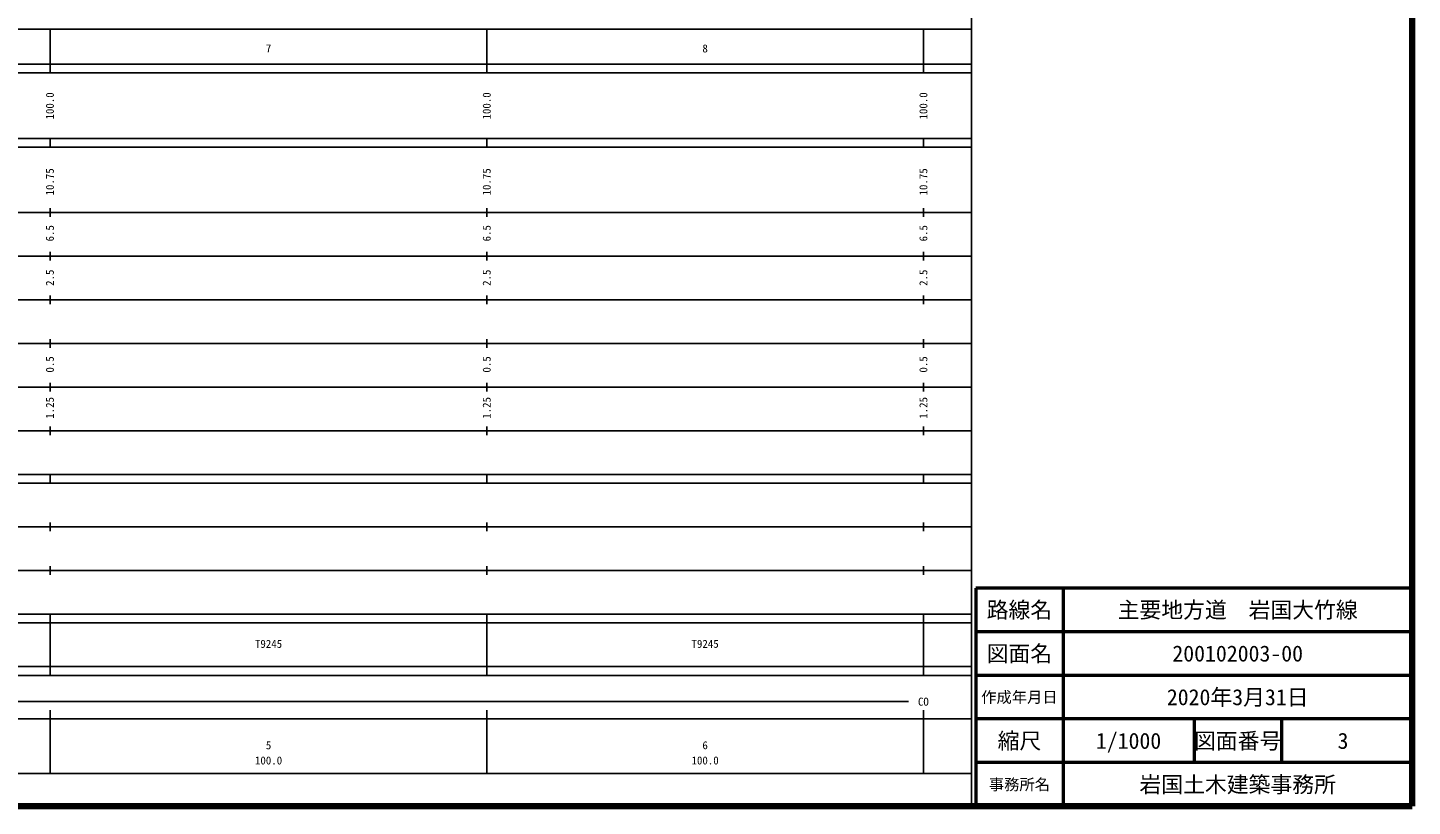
# Model space of a CAD drawing. Units: millimetres at full size, sheet at 1:1000; details may follow other scales. Extents: x 40000 to 680000, y 20000 to 380000.
# Drawn here: x 362823 to 680000, y 20000 to 198357 of the extents above; entities that cross this region are included whole.
import ezdxf
from ezdxf.enums import TextEntityAlignment as Align

# ---------------------------------------------------------------- set-up
doc = ezdxf.new("R2010")
doc.units = ezdxf.units.MM
doc.header["$LTSCALE"] = 1000
for name, color, linetype, lineweight in [('M-TTL', 2, 'Continuous', 140), ('M-TTL-BAND', 7, 'Continuous', 25), ('M-TTL-FRAM', 2, 'Continuous', 50), ('M-TTL-LINE', 7, 'Continuous', 50)]:
    doc.layers.add(name, color=color, linetype=linetype, lineweight=lineweight)
doc.layers.add('M-TTL-TXT', color=7, linetype='Continuous')
doc.styles.add('ＭＳ ゴシック', font='')
doc.styles.get('ＭＳ ゴシック').set_extended_font_data('MS Gothic')

msp = doc.modelspace()

# ---------------------------------------------------------------- linework, layer by layer
at = {"layer": 'M-TTL'}
for p, q in [((680000, 20000), (680000, 380000)), ((40000, 20000), (680000, 20000))]:
    msp.add_line(p, q, dxfattribs=at)
at = {"layer": 'M-TTL-BAND'}
for p, q in [((579000, 20000), (579000, 370000)), ((68000, 198000), (579000, 198000)), ((368000, 188000), (368000, 198000)), ((468000, 188000), (468000, 198000)), ((568000, 188000), (568000, 198000)), ((40000, 190000), (579000, 190000)), ((40000, 188000), (579000, 188000)), ((40000, 173000), (579000, 173000)), ((368000, 171000), (368000, 173000)), ((468000, 171000), (468000, 173000)), ((568000, 171000), (568000, 173000)), ((40000, 171000), (579000, 171000)), ((40000, 156000), (579000, 156000)), ((368000, 155000), (368000, 157000)), ((468000, 155000), (468000, 157000)), ((568000, 155000), (568000, 157000)), ((46000, 146000), (579000, 146000)), ((368000, 145000), (368000, 147000)), ((468000, 145000), (468000, 147000)), ((568000, 145000), (568000, 147000)), ((368000, 135000), (368000, 137000)), ((468000, 135000), (468000, 137000)), ((568000, 135000), (568000, 137000)), ((52000, 136000), (579000, 136000)), ((368000, 125000), (368000, 127000)), ((468000, 125000), (468000, 127000)), ((568000, 125000), (568000, 127000)), ((46000, 126000), (579000, 126000)), ((52000, 116000), (579000, 116000)), ((368000, 115000), (368000, 117000)), ((468000, 115000), (468000, 117000)), ((568000, 115000), (568000, 117000)), ((56750, 106000), (579000, 106000)), ((368000, 105000), (368000, 107000)), ((468000, 105000), (468000, 107000)), ((568000, 105000), (568000, 107000)), ((56750, 96000), (579000, 96000)), ((368000, 94000), (368000, 96000)), ((468000, 94000), (468000, 96000)), ((568000, 94000), (568000, 96000)), ((40000, 94000), (579000, 94000)), ((49000, 84000), (579000, 84000)), ((368000, 83000), (368000, 85000)), ((468000, 83000), (468000, 85000)), ((568000, 83000), (568000, 85000)), ((40000, 74000), (579000, 74000)), ((368000, 73000), (368000, 75000)), ((468000, 73000), (468000, 75000)), ((568000, 73000), (568000, 75000)), ((40000, 64000), (579000, 64000)), ((368000, 62000), (368000, 64000)), ((468000, 62000), (468000, 64000)), ((568000, 62000), (568000, 64000)), ((55250, 62000), (579000, 62000)), ((368000, 52000), (368000, 62000)), ((468000, 52000), (468000, 62000)), ((568000, 52000), (568000, 62000)), ((55250, 52000), (579000, 52000)), ((368000, 50000), (368000, 52000)), ((468000, 50000), (468000, 52000)), ((568000, 50000), (568000, 52000)), ((40000, 50000), (579000, 50000)), ((97843, 44000), (564591, 44000)), ((368000, 27500), (368000, 42000)), ((468000, 27500), (468000, 42000)), ((568000, 27500), (568000, 42000)), ((40000, 40000), (579000, 40000)), ((68000, 27500), (579000, 27500))]:
    msp.add_line(p, q, dxfattribs=at)
at = {"layer": 'M-TTL-FRAM'}
for p, q in [((680000, 70000), (580000, 70000)), ((580000, 70000), (580000, 20000))]:
    msp.add_line(p, q, dxfattribs=at)
at = {"layer": 'M-TTL-LINE'}
for p, q in [((600000, 70000), (600000, 20000)), ((680000, 60000), (580000, 60000)), ((680000, 50000), (580000, 50000)), ((680000, 40000), (580000, 40000)), ((630000, 40000), (630000, 37500)), ((650000, 40000), (650000, 37500)), ((630000, 37500), (630000, 32500)), ((650000, 37500), (650000, 32500)), ((630000, 32500), (630000, 30000)), ((650000, 32500), (650000, 30000)), ((680000, 30000), (580000, 30000))]:
    msp.add_line(p, q, dxfattribs=at)

# ---------------------------------------------------------------- texts
at = {"layer": 'M-TTL-BAND', "style": 'ＭＳ ゴシック'}
for s, p in [('7', (418000, 192141)), ('8', (518000, 192141)), ('T9245', (418000, 55750)), ('T9245', (518000, 55750)), ('CO', (568000, 42500)), ('5', (418000, 32523)), ('6', (518000, 32523)), ('100.0', (418000, 29033)), ('100.0', (518000, 29033))]:
    msp.add_text(s, height=1833, dxfattribs=at).set_placement(p, align=Align.BOTTOM_CENTER)
for s, p in [('100.0', (369365, 180439)), ('100.0', (469431, 180439)), ('100.0', (569460, 180439)), ('10.75', (369365, 163043)), ('10.75', (469431, 163043)), ('10.75', (569460, 163043)), ('6.5', (369365, 151270)), ('6.5', (469431, 151270)), ('6.5', (569460, 151270)), ('2.5', (369365, 141079)), ('2.5', (469431, 141079)), ('2.5', (569460, 141079)), ('0.5', (369365, 121223)), ('0.5', (469431, 121223)), ('0.5', (569460, 121223)), ('1.25', (369365, 111266)), ('1.25', (469431, 111266)), ('1.25', (569460, 111266))]:
    msp.add_text(s, height=1833, rotation=90, dxfattribs=at).set_placement(p, align=Align.BOTTOM_CENTER)
at = {"layer": 'M-TTL-TXT', "style": 'ＭＳ ゴシック'}
for s, height, p in [('路線名', 3666, (590000, 65000)), ('主要地方道\u3000岩国大竹線', 3666, (640000, 65000)), ('図面名', 3666, (590000, 55000)), ('200102003-00', 3666, (640000, 55000)), ('作成年月日', 2566, (590000, 45000)), ('2020年3月31日', 3666, (640000, 45000)), ('縮尺', 3666, (590000, 35000)), ('1/1000', 3666, (615000, 35000)), ('図面番号', 3666, (640000, 35000)), ('3', 3666, (664125, 35000)), ('事務所名', 2566, (590000, 25000)), ('岩国土木建築事務所', 3666, (640000, 25000))]:
    msp.add_text(s, height=height, dxfattribs=at).set_placement(p, align=Align.MIDDLE_CENTER)

doc.saveas('drawing.dxf')
